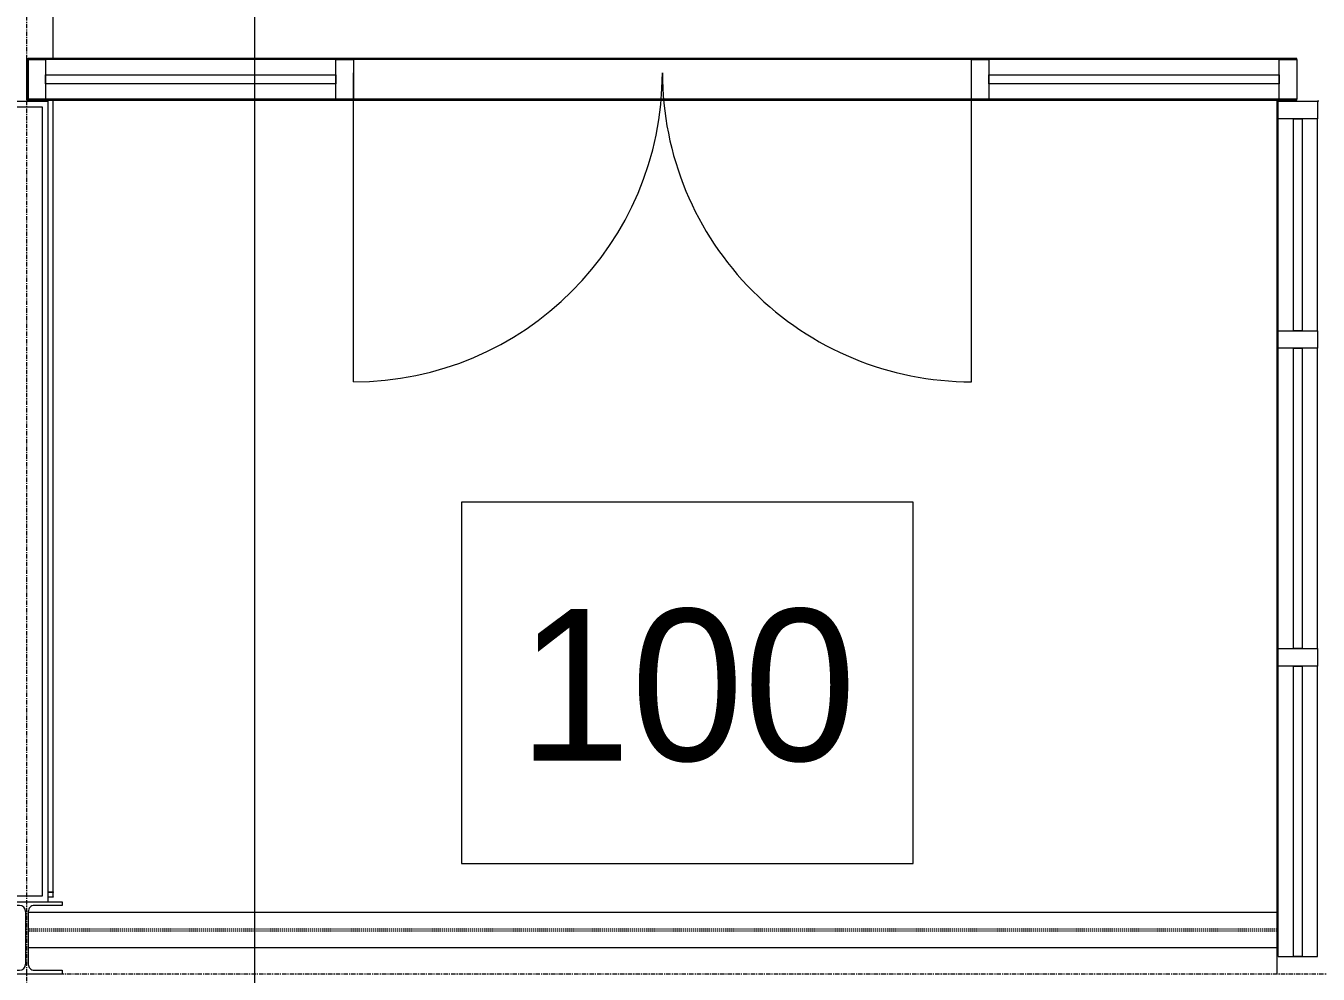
# Model space of a CAD drawing. Header units: inches. Extents: x 21035 to 27089, y -23277 to -20247.
# Drawn here: x 25980.8 to 26128, y -22787.3 to -22679.3 of the extents above; entities that cross this region are included whole.
import ezdxf

# ---------------------------------------------------------------- set-up
doc = ezdxf.new("R2010")
doc.units = ezdxf.units.IN
doc.header["$MEASUREMENT"] = 0
doc.linetypes.add('Grid Line 1_2_', pattern=[0.875, 0.5, -0.125, 0.125, -0.125])
doc.linetypes.add('Hidden 1_8_', pattern=[0.1875, 0.125, -0.0625])
for name, color, linetype, lineweight in [('A-AREA-IDEN', 2, 'Continuous', 9), ('A-DOOR', 31, 'Continuous', 13), ('A-GLAZ-CURT', 52, 'Continuous', 13), ('A-GLAZ-CWMG', 51, 'Continuous', 13), ('A-WALL', 113, 'Continuous', 13), ('G-ANNO-SYMB', 111, 'Continuous', 9), ('I-WALL', 2, 'Continuous', 13), ('S-BEAM', 12, 'Continuous', 13), ('S-COLS', 52, 'Continuous', 13), ('S-GRID', 1, 'Continuous', 9)]:
    doc.layers.add(name, color=color, linetype=linetype, lineweight=lineweight)
doc.styles.add('Century Gothic', font='GOTHIC.TTF', dxfattribs={"height": 17.245342})

# ---------------------------------------------------------------- blocks, each defined once
blk = doc.blocks.new('W-Wide Flange-Column - B2_E-V8-RCP - First Floor')
at = {"layer": 'S-COLS', "lineweight": 9}
h = blk.add_hatch(dxfattribs=at)
h.set_pattern_fill('FP_7', color=8, style=0, pattern_type=2)
h.set_pattern_definition([(225, (25980.89, -22783.178), (19.00703, -19.00703), []), (225, (25980.89, -22811.978), (19.00703, -19.00703), [])])
h.paths.add_polyline_path([(4, 4.13), (-4, 4.13), (-4, 3.69), (-0.84, 3.69), (-0.35, 3.49), (-0.14, 3), (-0.14, -3), (-0.35, -3.49), (-0.84, -3.69), (-4, -3.69), (-4, -4.12), (4, -4.12), (4, -3.69), (0.84, -3.69), (0.35, -3.49), (0.14, -3), (0.14, 3), (0.35, 3.49), (0.84, 3.69), (4, 3.69)], flags=0)
at = {"layer": 'S-COLS', "color": 7}
for p, q in [((-4, 4.13), (4, 4.13)), ((-4, 3.69), (-4, 4.13)), ((-0.84, 3.69), (-4, 3.69)), ((-0.14, -3), (-0.14, 3)), ((0.14, 3), (0.14, -3)), ((4, 3.69), (0.84, 3.69)), ((4, 4.13), (4, 3.69)), ((-4, -4.12), (-4, -3.69)), ((-4, -3.69), (-0.84, -3.69)), ((4, -4.12), (-4, -4.12)), ((0.84, -3.69), (4, -3.69)), ((4, -3.69), (4, -4.12))]:
    blk.add_line(p, q, dxfattribs=at)
for centre, start, end in [((-0.84, 3), 360, 90), ((0.84, 3), 90, 180), ((-0.84, -3), 270, 0), ((0.84, -3), 180, 270)]:
    blk.add_arc(centre, 0.691, start, end, dxfattribs=at)
blk = doc.blocks.new('W-Wide Flange - 1_-3_ deep-V12-RCP - First Floor')
at = {"layer": 'S-BEAM', "color": 8, "lineweight": 9}
for p, q in [((25983.89, -22683.05), (25983.89, -22370.3)), ((25983.89, -22777.93), (25983.89, -22687.8)), ((25983.26, -22777.93), (25983.89, -22777.93)), ((25983.89, -22777.99), (25983.26, -22777.99)), ((25983.26, -22778.5), (25983.89, -22778.5)), ((25983.89, -22777.93), (25983.89, -22777.99)), ((25983.89, -22778.5), (25983.89, -22777.99)), ((25983.89, -22778.5), (25983.89, -22778.55))]:
    blk.add_line(p, q, dxfattribs=at)
blk = doc.blocks.new('System Panel - INSULATED LOW-E GLAZING _SEE ELEVATIONS FOR U-FACTOR_ SHGC_ _ LT_-V24-RCP - First Floor')
at = {"layer": 'A-GLAZ-CURT', "color": 7}
for p, q in [((-16.53125, 0.25), (-16.53125, 1.25)), ((-16.53125, 1.25), (16.53125, 1.25)), ((16.53125, 0.25), (-16.53125, 0.25)), ((16.53125, 1.25), (16.53125, 0.25))]:
    blk.add_line(p, q, dxfattribs=at)
at = {"layer": 'A-GLAZ-CURT', "color": 10, "lineweight": 9}
for p, q in [((-16.53125, 1.25), (-16.53125, 0.25)), ((-16.53125, 1.25), (16.53125, 1.25)), ((16.53125, 0.25), (-16.53125, 0.25)), ((16.53125, 1.25), (16.53125, 0.25))]:
    blk.add_line(p, q, dxfattribs=at)
blk = doc.blocks.new('System Panel - INSULATED LOW-E GLAZING _SEE ELEVATIONS FOR U-FACTOR_ SHGC_ _ LT_-827454-RCP - First Floor')
at = {"layer": 'A-GLAZ-CURT', "color": 7}
for p, q in [((-17.09375, 0.25), (-17.09375, 1.25)), ((-17.09375, 1.25), (17.09375, 1.25)), ((17.09375, 0.25), (-17.09375, 0.25)), ((17.09375, 1.25), (17.09375, 0.25))]:
    blk.add_line(p, q, dxfattribs=at)
at = {"layer": 'A-GLAZ-CURT', "color": 10, "lineweight": 9}
for p, q in [((-17.09375, 1.25), (-17.09375, 0.25)), ((-17.09375, 1.25), (17.09375, 1.25)), ((17.09375, 0.25), (-17.09375, 0.25)), ((17.09375, 1.25), (17.09375, 0.25))]:
    blk.add_line(p, q, dxfattribs=at)
blk = doc.blocks.new('System Panel - INSULATED LOW-E GLAZING _SEE ELEVATIONS FOR U-FACTOR_ SHGC_ _ LT_-1142649-RCP - First Floor')
at = {"layer": 'A-GLAZ-CURT', "color": 7}
for p, q in [((-12.06, 0.25), (-12.06, 1.25)), ((-12.06, 1.25), (12.06, 1.25)), ((12.06, 0.25), (-12.06, 0.25)), ((12.06, 1.25), (12.06, 0.25))]:
    blk.add_line(p, q, dxfattribs=at)
at = {"layer": 'A-GLAZ-CURT', "color": 10, "lineweight": 9}
for p, q in [((-12.06, 1.25), (-12.06, 0.25)), ((-12.06, 1.25), (12.06, 1.25)), ((12.06, 0.25), (-12.06, 0.25)), ((12.06, 1.25), (12.06, 0.25))]:
    blk.add_line(p, q, dxfattribs=at)
blk = doc.blocks.new('Rectangular Mullion - Exterior 2_ x 4_5_-1142586-RCP - First Floor')
at = {"layer": 'A-GLAZ-CWMG', "color": 7}
for p, q in [((0, 1.5), (-2, 1.5)), ((-2, 1.5), (-2, -3)), ((0, -3), (0, 1.5)), ((-2, -3), (0, -3))]:
    blk.add_line(p, q, dxfattribs=at)
blk = doc.blocks.new('Rectangular Mullion - Exterior 2_ x 4_5_-827470-RCP - First Floor')
at = {"layer": 'A-GLAZ-CWMG', "color": 7}
for p, q in [((1, 1.5), (-1, 1.5)), ((-1, 1.5), (-1, -3)), ((1, -3), (1, 1.5)), ((-1, -3), (1, -3))]:
    blk.add_line(p, q, dxfattribs=at)
blk = doc.blocks.new('System Panel - INSULATED LOW-E GLAZING _SEE ELEVATIONS FOR U-FACTOR_ SHGC_ _ LT_-1142345-RCP - First Floor')
at = {"layer": 'A-GLAZ-CURT', "color": 7}
for p, q in [((-16.53125, 0.25), (-16.53125, 1.25)), ((-16.53125, 1.25), (16.53125, 1.25)), ((16.53125, 0.25), (-16.53125, 0.25)), ((16.53125, 1.25), (16.53125, 0.25))]:
    blk.add_line(p, q, dxfattribs=at)
at = {"layer": 'A-GLAZ-CURT', "color": 10, "lineweight": 9}
for p, q in [((-16.53125, 1.25), (-16.53125, 0.25)), ((-16.53125, 1.25), (16.53125, 1.25)), ((16.53125, 0.25), (-16.53125, 0.25)), ((16.53125, 1.25), (16.53125, 0.25))]:
    blk.add_line(p, q, dxfattribs=at)
blk = doc.blocks.new('Door_Single_Storefront - one-1371401-RCP - First Floor')
at = {"layer": 'A-DOOR', "color": 8, "lineweight": 9}
blk.add_line((-17.59375, 35.1875), (-17.59375, 0), dxfattribs=at)
blk.add_arc((-17.59375, 0), 35.1875, 360, 90, dxfattribs=at)
blk = doc.blocks.new('Door_Single_Storefront - one-1371400-RCP - First Floor')
at = {"layer": 'A-DOOR', "color": 8, "lineweight": 9}
blk.add_line((-17.59375, -35.1875), (-17.59375, 0), dxfattribs=at)
blk.add_arc((-17.59375, 0), 35.1875, 270, 0, dxfattribs=at)
blk = doc.blocks.new('W-Wide Flange - W12X19-1732174-RCP - First Floor')
at = {"layer": 'S-BEAM', "color": 8, "lineweight": 9}
for p, q in [((-1589.87, 2), (-1447.64, 2)), ((-1589.87, -2.01), (-1447.64, -2.01))]:
    blk.add_line(p, q, dxfattribs=at)
at = {"layer": 'S-BEAM', "color": 8, "linetype": 'Hidden 1_8_', "lineweight": 9}
for p, q in [((-1589.87, 0.12), (-1447.64, 0.12)), ((-1589.87, -0.12), (-1447.64, -0.12))]:
    blk.add_line(p, q, dxfattribs=at)
blk = doc.blocks.new('Rectangular Mullion - Exterior 2_ x 4_5_-1142587-RCP - First Floor')
at = {"layer": 'A-GLAZ-CWMG', "color": 7}
for p, q in [((-2, 1.5), (0, 1.5)), ((-2, -3), (-2, 1.5)), ((0, 1.5), (0, -3)), ((0, -3), (-2, -3))]:
    blk.add_line(p, q, dxfattribs=at)
blk = doc.blocks.new('Rectangular Mullion - Exterior 2_ x 4_5_-1151172-RCP - First Floor')
at = {"layer": 'A-GLAZ-CWMG', "color": 8, "lineweight": 9}
for p, q in [((26088.45, -22683.18), (26053.27, -22683.18)), ((26088.45, -22687.68), (26053.27, -22687.68))]:
    blk.add_line(p, q, dxfattribs=at)
blk = doc.blocks.new('Rectangular Mullion - Exterior 2_ x 4_5_-1151173-RCP - First Floor')
at = {"layer": 'A-GLAZ-CWMG', "color": 8, "lineweight": 9}
for p, q in [((26053.27, -22683.18), (26018.08, -22683.18)), ((26053.27, -22687.68), (26018.08, -22687.68))]:
    blk.add_line(p, q, dxfattribs=at)
blk = doc.blocks.new('Rectangular Mullion - Exterior 2_ x 4_5_-V55-RCP - First Floor')
at = {"layer": 'A-GLAZ-CWMG', "color": 8, "lineweight": 9}
for p, q in [((26123.39, -22785.3), (26123.39, -22752.24)), ((26127.89, -22785.3), (26127.89, -22752.24)), ((26123.39, -22785.3), (26125.14, -22785.3)), ((26126.14, -22785.3), (26127.89, -22785.3))]:
    blk.add_line(p, q, dxfattribs=at)
at = {"layer": 'A-GLAZ-CWMG', "color": 10, "lineweight": 9}
blk.add_line((26125.14, -22785.3), (26126.14, -22785.3), dxfattribs=at)
blk = doc.blocks.new('Rectangular Mullion - Exterior 2_ x 4_5_-1135305-RCP - First Floor')
at = {"layer": 'A-GLAZ-CWMG', "color": 8, "lineweight": 9}
for p, q in [((22057.02, -22580.24), (22057.02, -22614.43)), ((22061.52, -22580.24), (22061.52, -22614.43))]:
    blk.add_line(p, q, dxfattribs=at)
blk = doc.blocks.new('Rectangular Mullion - Exterior 2_ x 4_5_-1142648-RCP - First Floor')
at = {"layer": 'A-GLAZ-CWMG', "color": 10, "lineweight": 9}
for p, q in [((26125.14, -22689.93), (26123.39, -22689.93)), ((26126.14, -22689.93), (26125.14, -22689.93)), ((26127.89, -22689.93), (26126.14, -22689.93))]:
    blk.add_line(p, q, dxfattribs=at)
at = {"layer": 'A-GLAZ-CWMG', "color": 8, "lineweight": 9}
for p, q in [((26123.39, -22714.05), (26123.39, -22689.93)), ((26127.89, -22714.05), (26127.89, -22689.93))]:
    blk.add_line(p, q, dxfattribs=at)
blk = doc.blocks.new('Rectangular Mullion - Exterior 2_ x 4_5_-1135355-RCP - First Floor')
at = {"layer": 'A-GLAZ-CWMG', "color": 10, "lineweight": 9}
for p, q in [((25983.02, -22683.18), (25983.02, -22684.93)), ((25983.02, -22684.93), (25983.02, -22685.93)), ((25983.02, -22685.93), (25983.02, -22687.68))]:
    blk.add_line(p, q, dxfattribs=at)
at = {"layer": 'A-GLAZ-CWMG', "color": 8, "lineweight": 9}
for p, q in [((26016.08, -22683.18), (25983.02, -22683.18)), ((26016.08, -22687.68), (25983.02, -22687.68))]:
    blk.add_line(p, q, dxfattribs=at)
blk = doc.blocks.new('Rectangular Mullion - Exterior 2_ x 4_5_-V56-RCP - First Floor')
at = {"layer": 'A-GLAZ-CWMG', "color": 8, "lineweight": 9}
for p, q in [((26123.52, -22683.18), (26090.45, -22683.18)), ((26123.52, -22687.68), (26090.45, -22687.68))]:
    blk.add_line(p, q, dxfattribs=at)
at = {"layer": 'A-GLAZ-CWMG', "color": 10, "lineweight": 9}
for p, q in [((26123.52, -22684.93), (26123.52, -22683.18)), ((26123.52, -22685.93), (26123.52, -22684.93)), ((26123.52, -22687.68), (26123.52, -22685.93))]:
    blk.add_line(p, q, dxfattribs=at)

msp = doc.modelspace()

# ---------------------------------------------------------------- linework, layer by layer
at = {"layer": 'A-AREA-IDEN', "flags": 128}
msp.add_lwpolyline([(26030.3885, -22733.56709), (26030.3885, -22774.70994), (26081.8085, -22774.70994), (26081.8085, -22733.56709)], close=True, dxfattribs=at)
at = {"layer": 'A-WALL', "color": 7}
for p, q in [((25979.14023, -22688.55281), (25982.64023, -22688.55281)), ((25982.64023, -22688.55281), (25982.64023, -22778.42781)), ((25982.64023, -22778.42781), (25979.14023, -22778.42781))]:
    msp.add_line(p, q, dxfattribs=at)
at = {"layer": 'G-ANNO-SYMB'}
msp.add_line((26006.81696, -20363.10083), (26006.81696, -23159.64997), dxfattribs=at)
at = {"layer": 'I-WALL', "color": 7}
for p, q in [((25980.89023, -22683.05281), (25981.01523, -22683.05281)), ((25980.89023, -22687.80281), (25980.89023, -22683.05281)), ((25981.01523, -22683.05281), (25981.01523, -22687.80281)), ((25978.51523, -22687.92781), (25983.26523, -22687.92781)), ((25981.01523, -22687.80281), (25980.89023, -22687.80281)), ((25983.26523, -22687.92781), (25983.26523, -22779.05281))]:
    msp.add_line(p, q, dxfattribs=at)
at = {"layer": 'I-WALL', "color": 8, "lineweight": 9}
for p, q in [((26125.51523, -22683.05281), (25981.01523, -22683.05281)), ((26125.51523, -22683.17781), (26125.51523, -22683.05281)), ((25981.01523, -22687.80281), (26125.51523, -22687.80281)), ((26123.39023, -22687.92781), (26123.26523, -22687.92781)), ((26123.26523, -22687.92781), (26123.26523, -22787.30281)), ((26125.51523, -22687.80281), (26125.51523, -22687.67781)), ((26128.01523, -22687.92781), (26127.89023, -22687.92781))]:
    msp.add_line(p, q, dxfattribs=at)
at = {"layer": 'S-GRID', "linetype": 'Grid Line 1_2_'}
for p, q in [((25980.89023, -23227.3711), (25980.89023, -20361.60083)), ((25980.89023, -23227.3711), (25980.89023, -20361.60083)), ((26557.32365, -22787.30281), (21678.63847, -22787.30281)), ((26557.32365, -22787.30281), (21678.63847, -22787.30281))]:
    msp.add_line(p, q, dxfattribs=at)

# ---------------------------------------------------------------- block references
at = {"layer": 'A-DOOR', "color": 8, "lineweight": 9}
msp.add_blockref('Door_Single_Storefront - one-1371400-RCP - First Floor', (26035.67148, -22684.67781), dxfattribs=at)
at = {"layer": 'A-DOOR', "color": 8, "lineweight": 9, "rotation": 180}
msp.add_blockref('Door_Single_Storefront - one-1371401-RCP - First Floor', (26070.85898, -22684.67781), dxfattribs=at)
at = {"layer": 'A-GLAZ-CURT', "color": 10, "lineweight": 9}
for name, p, rotation in [('System Panel - INSULATED LOW-E GLAZING _SEE ELEVATIONS FOR U-FACTOR_ SHGC_ _ LT_-1142345-RCP - First Floor', (25999.54648, -22684.67781), 180), ('System Panel - INSULATED LOW-E GLAZING _SEE ELEVATIONS FOR U-FACTOR_ SHGC_ _ LT_-1142345-RCP - First Floor', (26106.98398, -22684.67781), 180), ('System Panel - INSULATED LOW-E GLAZING _SEE ELEVATIONS FOR U-FACTOR_ SHGC_ _ LT_-1142649-RCP - First Floor', (26126.39023, -22701.99031), 90), ('System Panel - INSULATED LOW-E GLAZING _SEE ELEVATIONS FOR U-FACTOR_ SHGC_ _ LT_-827454-RCP - First Floor', (26126.39023, -22733.14656), 90), ('System Panel - INSULATED LOW-E GLAZING _SEE ELEVATIONS FOR U-FACTOR_ SHGC_ _ LT_-V24-RCP - First Floor', (26126.39023, -22768.77156), 90)]:
    msp.add_blockref(name, p, dxfattribs=dict(at, rotation=rotation))
at = {"layer": 'A-GLAZ-CWMG', "color": 8, "lineweight": 9, "extrusion": (0, 0, -1)}
for name, p in [('Rectangular Mullion - Exterior 2_ x 4_5_-1142586-RCP - First Floor', (-25981.01523, -22684.67781)), ('Rectangular Mullion - Exterior 2_ x 4_5_-827470-RCP - First Floor', (-26017.07773, -22684.67781)), ('Rectangular Mullion - Exterior 2_ x 4_5_-827470-RCP - First Floor', (-26089.45273, -22684.67781))]:
    msp.add_blockref(name, p, dxfattribs=at)
at = {"layer": 'A-GLAZ-CWMG', "color": 8, "lineweight": 9}
for name, p in [('Rectangular Mullion - Exterior 2_ x 4_5_-1135355-RCP - First Floor', (0, 0)), ('Rectangular Mullion - Exterior 2_ x 4_5_-1151173-RCP - First Floor', (0, 0)), ('Rectangular Mullion - Exterior 2_ x 4_5_-1151172-RCP - First Floor', (0, 0)), ('Rectangular Mullion - Exterior 2_ x 4_5_-V56-RCP - First Floor', (0, 0)), ('Rectangular Mullion - Exterior 2_ x 4_5_-1142587-RCP - First Floor', (26125.51523, -22684.67781)), ('Rectangular Mullion - Exterior 2_ x 4_5_-1142648-RCP - First Floor', (0, 0)), ('Rectangular Mullion - Exterior 2_ x 4_5_-V55-RCP - First Floor', (0, 0))]:
    msp.add_blockref(name, p, dxfattribs=at)
at = {"layer": 'A-GLAZ-CWMG', "color": 8, "lineweight": 9, "extrusion": (0, 0, -1), "rotation": 90}
for name, p in [('Rectangular Mullion - Exterior 2_ x 4_5_-1142586-RCP - First Floor', (-26126.39023, -22687.92781)), ('Rectangular Mullion - Exterior 2_ x 4_5_-827470-RCP - First Floor', (-26126.39023, -22715.05281)), ('Rectangular Mullion - Exterior 2_ x 4_5_-827470-RCP - First Floor', (-26126.39023, -22751.24031))]:
    msp.add_blockref(name, p, dxfattribs=at)
at = {"layer": 'A-GLAZ-CWMG', "color": 8, "lineweight": 9, "rotation": 180}
msp.add_blockref('Rectangular Mullion - Exterior 2_ x 4_5_-1135305-RCP - First Floor', (48184.90545, -45330.48062), dxfattribs=at)
at = {"layer": 'S-BEAM', "color": 8, "lineweight": 9}
msp.add_blockref('W-Wide Flange - 1_-3_ deep-V12-RCP - First Floor', (0, 0), dxfattribs=at)
at = {"layer": 'S-BEAM', "color": 8, "lineweight": 9, "rotation": 180}
msp.add_blockref('W-Wide Flange - W12X19-1732174-RCP - First Floor', (24533.39023, -22782.30281), dxfattribs=at)
at = {"layer": 'S-COLS', "color": 8, "lineweight": 9, "rotation": 180}
msp.add_blockref('W-Wide Flange-Column - B2_E-V8-RCP - First Floor', (25980.89023, -22783.17781), dxfattribs=at)

# ---------------------------------------------------------------- texts
at = {"layer": 'A-AREA-IDEN', "insert": (26056.0985, -22745.75032), "char_height": 17.245342, "width": 47.304, "attachment_point": 2, "line_spacing_factor": 0.984117, "style": 'Century Gothic'}
msp.add_mtext('100', dxfattribs=at)

doc.saveas('drawing.dxf')
